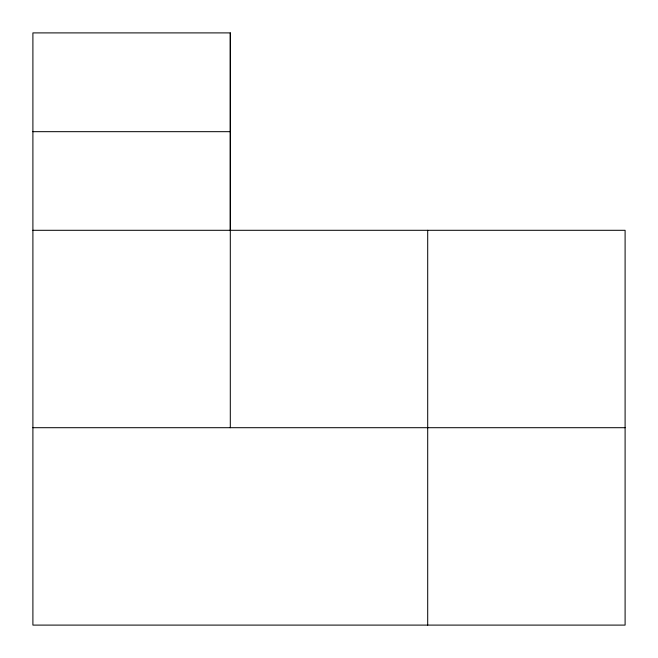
<?xml version="1.0" encoding="UTF-8"?>
<svg xmlns="http://www.w3.org/2000/svg" width="658" height="658" viewBox="0 0 658 658"><rect width="100%" height="100%" fill="white"/><g stroke="black" fill="none" stroke-linecap="round" stroke-linejoin="round"><path stroke-width="0.99" d="M230.3 230.3L230.3 32.9L32.9 32.9L32.9 625.1L625.1 625.1L625.1 230.3L32.9 230.3M32.9 131.674L230.3 131.674M32.9 427.7L625.1 427.7M427.7 230.3L427.7 625.1M230.3 32.9L230.3 427.7"/></g></svg>
